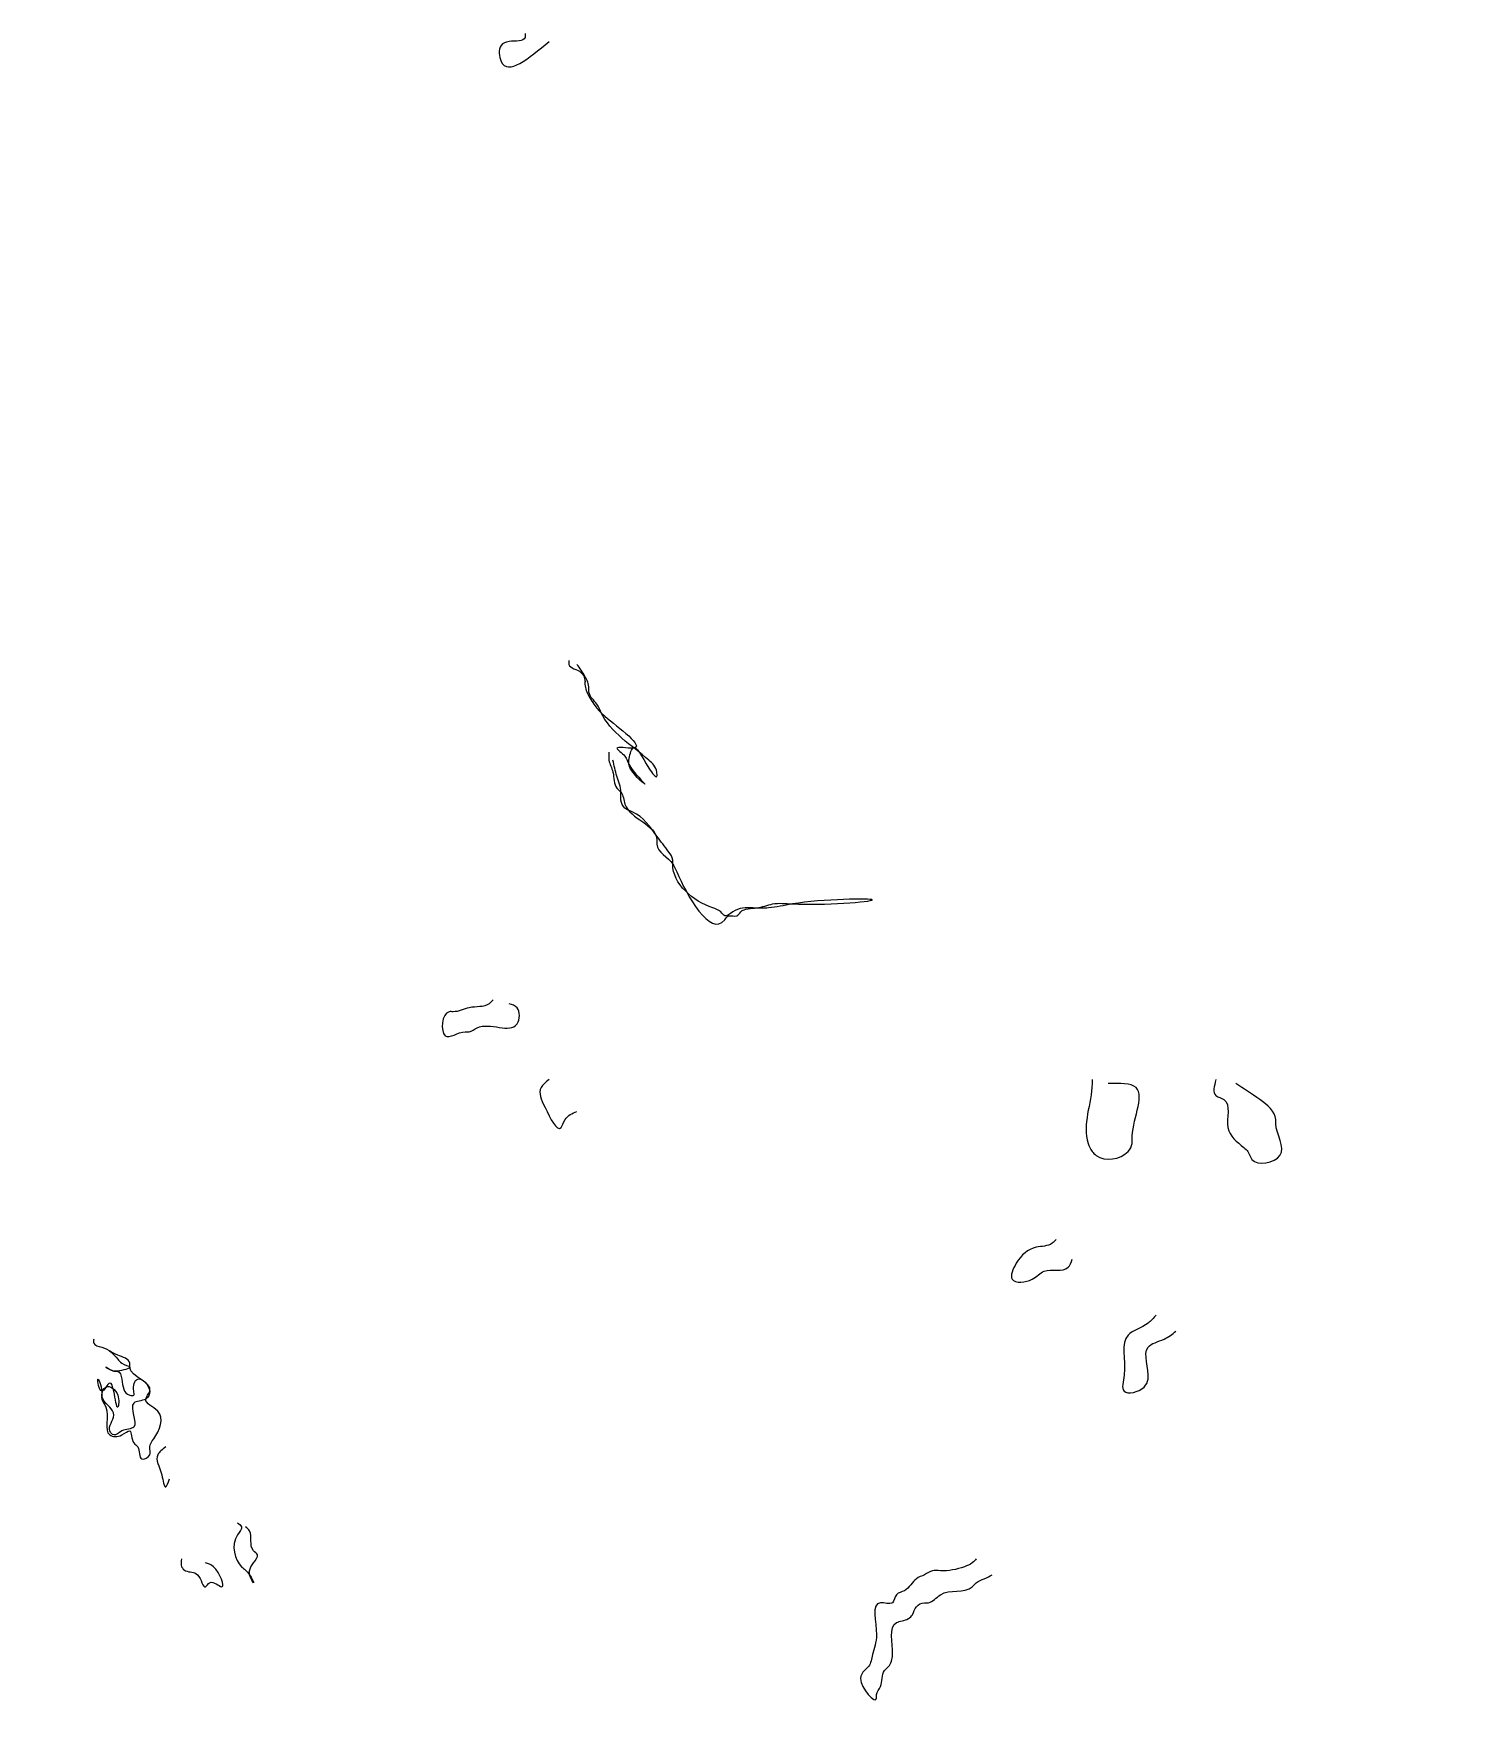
# Model space of a CAD drawing. Header units: metres. Extents: x 0 to 100, y 0 to 141.
# Drawn here: x 69.92 to 78.9, y 81.76 to 92.25 of the extents above; entities that cross this region are included whole.
import ezdxf

# ---------------------------------------------------------------- set-up
doc = ezdxf.new("R2010")
doc.units = ezdxf.units.M

msp = doc.modelspace()

# ---------------------------------------------------------------- linework, layer by layer
for points in [[(73, 92.25), (73, 92.225), (72.9, 92.2), (72.85, 92.175), (72.85, 92.075), (73.15, 92.2)], [(73.275, 88.325), (73.275, 88.3), (73.35, 88.25), (73.375, 88.2), (73.375, 88.175), (73.4, 88.1), (73.45, 88.025), (73.5, 87.975), (73.675, 87.775), (73.575, 87.775), (73.625, 87.725), (73.65, 87.675), (73.75, 87.55), (73.65, 87.675), (73.65, 87.7), (73.675, 87.775), (73.775, 87.65), (73.825, 87.6), (73.825, 87.625), (73.775, 87.7), (73.475, 88), (73.45, 88.05), (73.4, 88.125), (73.4, 88.15), (73.375, 88.225), (73.325, 88.3)], [(73.525, 87.75), (73.525, 87.7), (73.55, 87.625), (73.575, 87.525), (73.6, 87.5), (73.625, 87.425), (73.825, 87.2), (73.825, 87.175), (73.925, 87.05), (73.95, 87), (74.25, 86.7), (74.275, 86.725), (74.325, 86.725), (74.35, 86.75), (74.45, 86.775), (74.55, 86.8), (74.675, 86.8), (75.175, 86.825), (74.675, 86.8), (74.525, 86.775), (74.425, 86.775), (74.3, 86.75), (74.25, 86.725), (74.225, 86.75), (74.175, 86.775), (73.925, 87.05), (73.925, 87.075), (73.9, 87.125), (73.825, 87.225), (73.675, 87.375), (73.625, 87.4), (73.6, 87.45), (73.6, 87.5), (73.575, 87.6), (73.55, 87.7)], [(72.8, 86.2), (72.775, 86.175), (72.65, 86.15), (72.55, 86.125), (72.525, 86.125), (72.5, 85.975), (72.625, 86), (72.65, 86), (72.7, 86.025), (72.95, 86.05), (72.95, 86.15), (72.9, 86.175)], [(73.15, 85.7), (73.1, 85.65), (73.125, 85.525), (73.225, 85.4), (73.25, 85.45), (73.325, 85.5)], [(76.55, 85.7), (76.55, 85.675), (76.525, 85.3), (76.55, 85.25), (76.575, 85.225), (76.775, 85.25), (76.8, 85.3), (76.8, 85.325), (76.825, 85.65), (76.65, 85.675)], [(77.325, 85.7), (77.325, 85.6), (77.375, 85.575), (77.4, 85.4), (77.5, 85.275), (77.525, 85.25), (77.55, 85.2), (77.725, 85.225), (77.7, 85.425), (77.7, 85.45), (77.6, 85.575), (77.45, 85.675)], [(76.325, 84.7), (76.3, 84.675), (76.2, 84.65), (76.075, 84.55), (76.05, 84.45), (76.175, 84.45), (76.25, 84.5), (76.4, 84.525), (76.425, 84.575)], [(76.95, 84.225), (76.9, 84.175), (76.775, 84.1), (76.75, 83.85), (76.75, 83.75), (76.875, 83.775), (76.9, 83.825), (76.9, 84.025), (77, 84.075), (77.075, 84.125)], [(70.3, 84.075), (70.3, 84.05), (70.35, 84.025), (70.45, 83.95), (70.475, 83.925), (70.525, 83.9), (70.45, 83.875), (70.425, 83.875), (70.375, 83.9), (70.425, 83.875), (70.45, 83.875), (70.475, 83.825), (70.525, 83.725), (70.55, 83.725), (70.55, 83.75), (70.575, 83.825), (70.65, 83.75), (70.625, 83.7), (70.55, 83.675), (70.55, 83.525), (70.475, 83.5), (70.425, 83.475), (70.4, 83.5), (70.425, 83.6), (70.4, 83.65), (70.375, 83.675), (70.35, 83.725), (70.375, 83.775), (70.45, 83.725), (70.45, 83.65), (70.425, 83.75), (70.4, 83.8), (70.35, 83.75), (70.325, 83.825), (70.35, 83.75), (70.35, 83.7), (70.375, 83.65), (70.4, 83.475), (70.475, 83.475), (70.525, 83.5), (70.55, 83.425), (70.575, 83.4), (70.6, 83.325), (70.65, 83.35), (70.65, 83.4), (70.675, 83.45), (70.7, 83.625), (70.625, 83.7), (70.65, 83.75), (70.525, 83.9), (70.525, 83.925), (70.45, 83.975), (70.4, 84)], [(70.75, 83.4), (70.7, 83.35), (70.725, 83.225), (70.75, 83.15), (70.775, 83.2)], [(71.2, 82.925), (71.225, 82.9), (71.2, 82.85), (71.225, 82.65), (71.275, 82.6), (71.3, 82.55), (71.275, 82.6), (71.275, 82.625), (71.3, 82.675), (71.325, 82.725), (71.3, 82.75), (71.275, 82.875), (71.25, 82.9)], [(70.85, 82.7), (70.85, 82.65), (70.875, 82.625), (70.95, 82.6), (71, 82.525), (71.025, 82.55), (71.1, 82.525), (71.05, 82.65), (71, 82.675)], [(75.825, 82.7), (75.8, 82.675), (75.75, 82.65), (75.6, 82.625), (75.55, 82.625), (75.5, 82.6), (75.45, 82.575), (75.375, 82.5), (75.325, 82.475), (75.3, 82.425), (75.225, 82.425), (75.2, 82.225), (75.175, 82.1), (75.15, 82.025), (75.125, 82), (75.1, 81.95), (75.2, 81.825), (75.2, 81.85), (75.225, 81.9), (75.25, 82), (75.275, 82.025), (75.3, 82.1), (75.325, 82.3), (75.4, 82.325), (75.425, 82.35), (75.45, 82.4), (75.5, 82.425), (75.525, 82.425), (75.6, 82.475), (75.8, 82.525), (75.825, 82.55), (75.875, 82.575), (75.925, 82.6)]]:
    msp.add_spline(points, degree=3)

doc.saveas('drawing.dxf')
